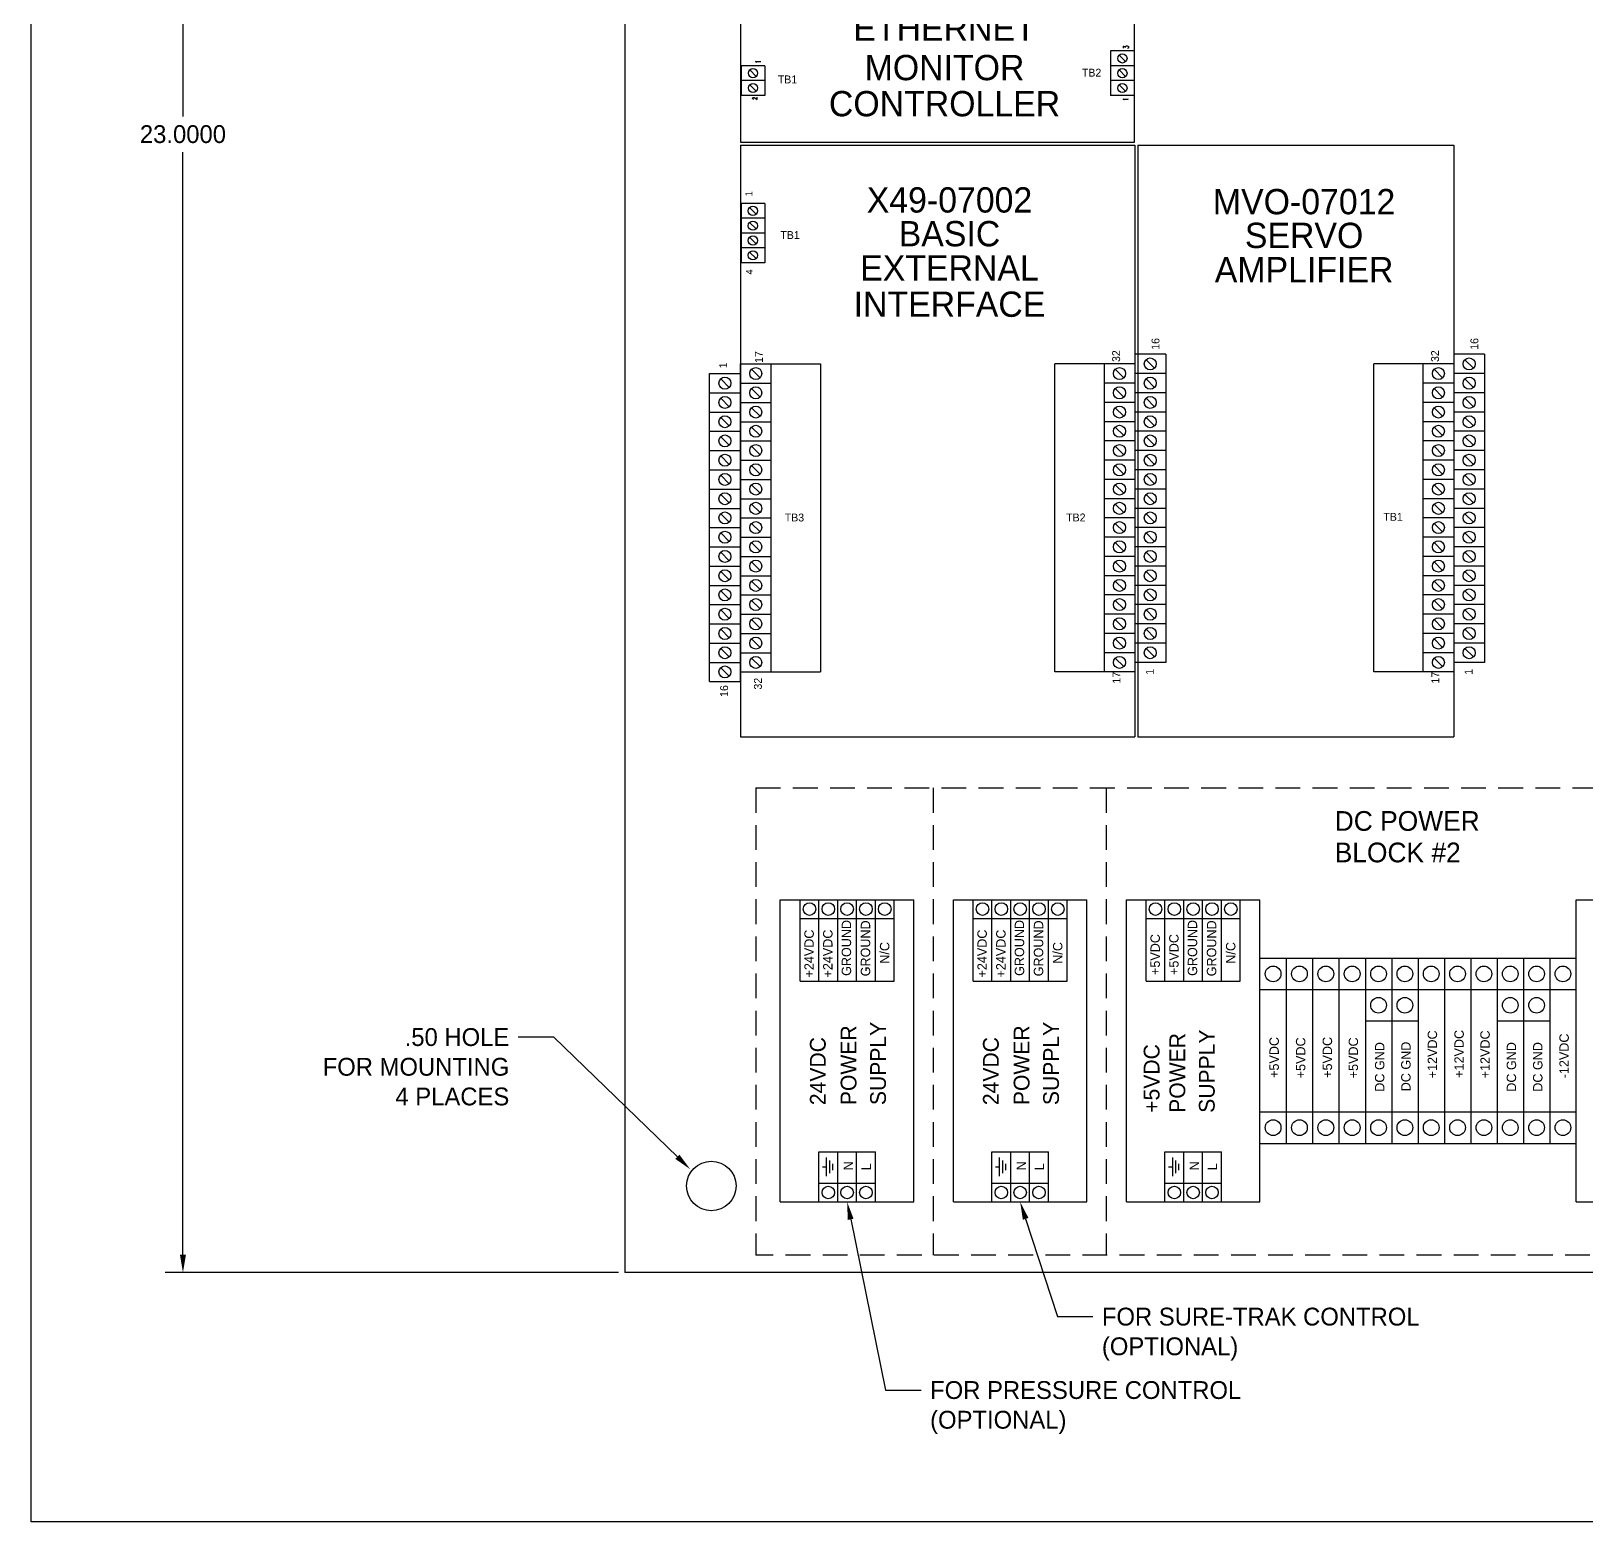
# Model space of a CAD drawing. Extents: x -360 to 331, y -172 to 150.
# Drawn here: x -100.37 to -84.66, y -170.8 to -155.74 of the extents above; entities that cross this region are included whole.
import ezdxf
from ezdxf import colors
from ezdxf.entities.mleader import LeaderData, LeaderLine
from ezdxf.enums import TextEntityAlignment as Align
from ezdxf.math import Vec2, Vec3

# ---------------------------------------------------------------- set-up
doc = ezdxf.new("R2010")
doc.units = 0
doc.header["$MEASUREMENT"] = 0
doc.linetypes.add('HIDDEN', pattern=[0.375, 0.25, -0.125])
doc.layers.get('0').update_dxf_attribs({"linetype": 'CONTINUOUS'})
doc.layers.get('DEFPOINTS').update_dxf_attribs({"linetype": 'CONTINUOUS'})
for name, color, linetype in [('1', 3, 'CONTINUOUS'), ('1-TOP', 6, 'CONTINUOUS'), ('2-BOTTOM', 7, 'CONTINUOUS'), ('3-SILK1', 9, 'CONTINUOUS'), ('TERMINALS', 3, 'CONTINUOUS'), ('TITLE', 2, 'CONTINUOUS')]:
    doc.layers.add(name, color=color, linetype=linetype)
doc.dimstyles.get("Standard").update_dxf_attribs({"dimtxt": 0.18, "dimasz": 0.18, "dimexe": 0.18, "dimexo": 0.0625, "dimgap": 0.09, "dimtad": 0, "dimtih": 1, "dimtoh": 1, "dimdec": 4, "dimzin": 0, "dimdsep": 46, "dimtxsty": 'Standard', "dimcen": 0.09, "dimadec": 0, "dimazin": 0, "dimtfac": 1, "dimtdec": 4, "dimtofl": 0, "dimtmove": 0, "dimatfit": 3, "dimfxl": 1, "dimtolj": 1, "dimtzin": 0, "dimarcsym": 0})

# ---------------------------------------------------------------- blocks, each defined once
blk = doc.blocks.new('*D99')
at = {"color": 0, "lineweight": -2, "transparency": 16777216}
for p, q in [((-94.433, -145.278), (-99.014, -145.278)), ((-98.834, -145.458), (-98.834, -156.598)), ((-98.834, -168.098), (-98.834, -156.958)), ((-94.433, -168.278), (-99.014, -168.278))]:
    blk.add_line(p, q, dxfattribs=at)
at = {"color": 0, "transparency": 16777216}
for points in [[(-98.864, -145.458), (-98.804, -145.458), (-98.834, -145.278)], [(-98.864, -168.098), (-98.804, -168.098), (-98.834, -168.278)]]:
    blk.add_solid(points, dxfattribs=at)
at = {"layer": 'DEFPOINTS', "color": 0, "transparency": 16777216}
for p in [(-94.371, -145.278), (-98.834, -168.278), (-94.371, -168.278)]:
    blk.add_point(p, dxfattribs=at)
at = {"color": 0, "transparency": 16777216, "insert": (-98.834, -156.778), "char_height": 0.18, "attachment_point": 5}
blk.add_mtext('\\A1;23.0000', dxfattribs=at)

msp = doc.modelspace()

# ---------------------------------------------------------------- linework, layer by layer
at = {"color": 7, "linetype": 'Continuous'}
for p, q in [((-94.37099, -145.27765), (-94.37099, -168.27765)), ((-87.68726, -165.10191), (-87.68726, -166.97222)), ((-87.42109, -165.10191), (-87.42109, -166.97222)), ((-87.15493, -165.10191), (-87.15493, -166.97222)), ((-86.88877, -165.10191), (-86.88877, -166.97222)), ((-86.6226, -165.10191), (-86.6226, -166.97222)), ((-86.6226, -165.10191), (-86.6226, -166.97222)), ((-86.35644, -165.10191), (-86.35644, -166.97222)), ((-86.09028, -165.10191), (-86.09028, -166.97222)), ((-85.82412, -165.10191), (-85.82412, -166.97222)), ((-85.55795, -165.10191), (-85.55795, -166.97222)), ((-85.29179, -165.10191), (-85.29179, -166.97222)), ((-85.29179, -165.10191), (-85.29179, -166.97222)), ((-85.02563, -165.10191), (-85.02563, -166.97222)), ((-87.95342, -166.65536), (-86.6226, -166.65536)), ((-86.6226, -166.65536), (-84.75946, -166.65536))]:
    msp.add_line(p, q, dxfattribs=at)
at = {"color": 7, "linetype": 'HIDDEN'}
for p, q in [((-93.04599, -163.38192), (-76.3708, -163.38192)), ((-93.04599, -163.38192), (-93.04599, -168.10291)), ((-91.25322, -163.38192), (-91.25322, -168.10291)), ((-89.50847, -163.38192), (-89.50847, -168.10291)), ((-76.3708, -168.10291), (-93.04599, -168.10291))]:
    msp.add_line(p, q, dxfattribs=at)
at = {"color": 7}
for p, q in [((-92.79895, -167.5634), (-92.79895, -164.51074)), ((-92.79895, -167.5634), (-92.79895, -164.51074)), ((-92.79895, -164.51074), (-91.44961, -164.51074)), ((-92.59957, -165.33457), (-92.59957, -164.51074)), ((-92.59957, -165.33457), (-92.59957, -164.51074)), ((-92.40946, -165.33457), (-92.40946, -164.51074)), ((-92.21934, -165.33457), (-92.21934, -164.51074)), ((-92.02922, -165.33457), (-92.02922, -164.51074)), ((-91.83911, -165.33457), (-91.83911, -164.51074)), ((-91.64899, -165.33457), (-91.64899, -164.51074)), ((-91.64899, -165.33457), (-91.64899, -164.51074)), ((-91.64899, -165.33457), (-91.64899, -164.51074)), ((-91.64899, -165.33457), (-91.64899, -164.51074)), ((-91.44961, -167.5634), (-91.44961, -164.51074)), ((-91.05086, -167.5634), (-91.05086, -164.51074)), ((-91.05086, -167.5634), (-91.05086, -164.51074)), ((-91.05086, -164.51074), (-89.70152, -164.51074)), ((-90.85148, -165.33457), (-90.85148, -164.51074)), ((-90.85148, -165.33457), (-90.85148, -164.51074)), ((-90.66136, -165.33457), (-90.66136, -164.51074)), ((-90.47124, -165.33457), (-90.47124, -164.51074)), ((-90.28113, -165.33457), (-90.28113, -164.51074)), ((-90.09101, -165.33457), (-90.09101, -164.51074)), ((-89.90089, -165.33457), (-89.90089, -164.51074)), ((-89.90089, -165.33457), (-89.90089, -164.51074)), ((-89.90089, -165.33457), (-89.90089, -164.51074)), ((-89.70152, -167.5634), (-89.70152, -164.51074)), ((-89.30276, -167.5634), (-89.30276, -164.51074)), ((-89.30276, -167.5634), (-89.30276, -164.51074)), ((-89.30276, -164.51074), (-87.95342, -164.51074)), ((-89.10338, -165.33457), (-89.10338, -164.51074)), ((-89.10338, -165.33457), (-89.10338, -164.51074)), ((-88.91326, -165.33457), (-88.91326, -164.51074)), ((-88.72315, -165.33457), (-88.72315, -164.51074)), ((-88.53303, -165.33457), (-88.53303, -164.51074)), ((-88.34291, -165.33457), (-88.34291, -164.51074)), ((-88.1528, -165.33457), (-88.1528, -164.51074)), ((-87.95342, -167.5634), (-87.95342, -164.51074)), ((-84.75946, -167.5634), (-84.75946, -164.51074)), ((-84.75946, -164.51074), (-83.41012, -164.51074)), ((-92.59957, -164.70085), (-91.64899, -164.70085)), ((-90.85148, -164.70085), (-89.90089, -164.70085)), ((-89.10338, -164.70085), (-88.1528, -164.70085)), ((-88.1528, -165.33457), (-88.1528, -165.10191)), ((-87.95342, -165.10191), (-86.6226, -165.10191)), ((-86.6226, -165.10191), (-84.75946, -165.10191)), ((-84.75946, -166.97222), (-84.75946, -165.10191)), ((-92.59957, -165.33457), (-91.64899, -165.33457)), ((-92.59957, -165.33457), (-91.64899, -165.33457)), ((-90.85148, -165.33457), (-89.90089, -165.33457)), ((-90.85148, -165.33457), (-89.90089, -165.33457)), ((-89.10338, -165.33457), (-88.1528, -165.33457)), ((-89.10338, -165.33457), (-88.1528, -165.33457)), ((-87.95342, -165.41877), (-86.6226, -165.41877)), ((-86.6226, -165.41877), (-84.75946, -165.41877)), ((-86.88877, -165.73564), (-86.6226, -165.73564)), ((-86.6226, -165.73564), (-86.35644, -165.73564)), ((-85.55795, -165.73564), (-85.02563, -165.73564)), ((-92.40946, -167.5634), (-92.40946, -167.05642)), ((-92.40946, -167.05642), (-91.83911, -167.05642)), ((-92.40946, -167.05642), (-91.83911, -167.05642)), ((-92.33135, -167.30539), (-92.33135, -167.11527)), ((-92.21934, -167.5634), (-92.21934, -167.05642)), ((-92.02922, -167.5634), (-92.02922, -167.05642)), ((-91.83911, -167.5634), (-91.83911, -167.05642)), ((-90.66136, -167.05642), (-90.09101, -167.05642)), ((-90.66136, -167.5634), (-90.66136, -167.05642)), ((-90.66136, -167.05642), (-90.09101, -167.05642)), ((-90.58326, -167.30539), (-90.58326, -167.11527)), ((-90.47124, -167.5634), (-90.47124, -167.05642)), ((-90.28113, -167.5634), (-90.28113, -167.05642)), ((-90.09101, -167.5634), (-90.09101, -167.05642)), ((-88.91326, -167.05642), (-88.34291, -167.05642)), ((-88.91326, -167.05642), (-88.34291, -167.05642)), ((-88.91326, -167.5634), (-88.91326, -167.05642)), ((-88.83516, -167.30539), (-88.83516, -167.11527)), ((-88.72315, -167.5634), (-88.72315, -167.05642)), ((-88.53303, -167.5634), (-88.53303, -167.05642)), ((-88.34291, -167.5634), (-88.34291, -167.05642)), ((-87.95342, -166.97222), (-86.6226, -166.97222)), ((-86.6226, -166.97222), (-84.75946, -166.97222)), ((-92.37405, -167.21033), (-92.33135, -167.21033)), ((-92.29967, -167.2737), (-92.29967, -167.14696)), ((-92.26798, -167.24201), (-92.26798, -167.17864)), ((-90.62596, -167.21033), (-90.58326, -167.21033)), ((-90.55157, -167.2737), (-90.55157, -167.14696)), ((-90.51989, -167.24201), (-90.51989, -167.17864)), ((-88.87786, -167.21033), (-88.83516, -167.21033)), ((-88.80348, -167.2737), (-88.80348, -167.14696)), ((-88.77179, -167.24201), (-88.77179, -167.17864)), ((-92.40946, -167.37328), (-91.83911, -167.37328)), ((-90.66136, -167.37328), (-90.09101, -167.37328)), ((-88.91326, -167.37328), (-88.34291, -167.37328)), ((-92.79895, -167.5634), (-91.44961, -167.5634)), ((-91.05086, -167.5634), (-89.70152, -167.5634)), ((-89.30276, -167.5634), (-87.95342, -167.5634)), ((-84.75946, -167.5634), (-83.41012, -167.5634)), ((-73.37099, -168.27765), (-94.37099, -168.27765))]:
    msp.add_line(p, q, dxfattribs=at)
at = {"color": 7, "const_width": 0.00398}
for points in [[(-89.33256, -155.88898, 1), (-89.33256, -155.88499, 1)], [(-89.33256, -155.88898, 1), (-89.33256, -155.88499, 1)], [(-89.33256, -155.90889, 1), (-89.33256, -155.90491, 1)], [(-89.31265, -155.8944, 1), (-89.31265, -155.89042, 1)], [(-89.31265, -155.89984, 1), (-89.31265, -155.89586, 1)], [(-89.31265, -155.89984, 1), (-89.31265, -155.89586, 1)], [(-89.31016, -155.89079, 1), (-89.31016, -155.88681, 1)], [(-89.31016, -155.89079, 1), (-89.31016, -155.88681, 1)], [(-89.30767, -155.88898, 1), (-89.30767, -155.88499, 1)], [(-89.30767, -155.88898, 1), (-89.30767, -155.88499, 1)], [(-89.3002, -155.88716, 1), (-89.3002, -155.88318, 1)], [(-89.29522, -155.88716, 1), (-89.29522, -155.88318, 1)], [(-89.29024, -155.91251, 1), (-89.29024, -155.90853, 1)], [(-89.28775, -155.88898, 1), (-89.28775, -155.88499, 1)], [(-89.28775, -155.88898, 1), (-89.28775, -155.88499, 1)], [(-89.28526, -155.91071, 1), (-89.28526, -155.90672, 1)], [(-89.28526, -155.91071, 1), (-89.28526, -155.90672, 1)], [(-89.28277, -155.89259, 1), (-89.28277, -155.88861, 1)], [(-89.28277, -155.90889, 1), (-89.28277, -155.90491, 1)], [(-89.28277, -155.90889, 1), (-89.28277, -155.90491, 1)], [(-89.28028, -155.89803, 1), (-89.28028, -155.89405, 1)], [(-89.28028, -155.89803, 1), (-89.28028, -155.89405, 1)], [(-89.28028, -155.90346, 1), (-89.28028, -155.89947, 1)], [(-93.04974, -156.04456, 1), (-93.04974, -156.04058, 1)], [(-93.04974, -156.04456, 1), (-93.04974, -156.04058, 1)], [(-93.04228, -156.05, 1), (-93.04228, -156.04601, 1)], [(-93.04228, -156.05, 1), (-93.04228, -156.04601, 1)], [(-93.03979, -156.05361, 1), (-93.03979, -156.04963, 1)], [(-92.99746, -156.04456, 1), (-92.99746, -156.04058, 1)], [(-93.07923, -156.4142, 1), (-93.07923, -156.41022, 1)], [(-93.07923, -156.4142, 1), (-93.07923, -156.41022, 1)], [(-93.07923, -156.42054, 1), (-93.07923, -156.41655, 1)], [(-93.07923, -156.42054, 1), (-93.07923, -156.41655, 1)], [(-93.07706, -156.41103, 1), (-93.07706, -156.40704, 1)], [(-93.07706, -156.4237, 1), (-93.07706, -156.41972, 1)], [(-93.07488, -156.40944, 1), (-93.07488, -156.40546, 1)], [(-93.07488, -156.42529, 1), (-93.07488, -156.4213, 1)], [(-93.07052, -156.40786, 1), (-93.07052, -156.40388, 1)], [(-93.07052, -156.40786, 1), (-93.07052, -156.40388, 1)], [(-93.07052, -156.42687, 1), (-93.07052, -156.42289, 1)], [(-93.07052, -156.42687, 1), (-93.07052, -156.42289, 1)], [(-93.06835, -156.42687, 1), (-93.06835, -156.42289, 1)], [(-93.06617, -156.40786, 1), (-93.06617, -156.40388, 1)], [(-93.0618, -156.40944, 1), (-93.0618, -156.40546, 1)], [(-93.0618, -156.40944, 1), (-93.0618, -156.40546, 1)], [(-93.05527, -156.41262, 1), (-93.05527, -156.40864, 1)], [(-93.05527, -156.41262, 1), (-93.05527, -156.40864, 1)], [(-93.03349, -156.40628, 1), (-93.03349, -156.40229, 1)], [(-93.03349, -156.42845, 1), (-93.03349, -156.42447, 1)], [(-89.33628, -156.42396, 1), (-89.33628, -156.41997, 1)], [(-89.32882, -156.42939, 1), (-89.32882, -156.42541, 1)], [(-89.32882, -156.42939, 1), (-89.32882, -156.42541, 1)], [(-89.32633, -156.43301, 1), (-89.32633, -156.42903, 1)], [(-89.284, -156.42396, 1), (-89.284, -156.41997, 1)]]:
    msp.add_lwpolyline(points, format="xyb", close=True, dxfattribs=at)
at = {"color": 7}
for centre, radius in [((-92.50451, -164.60579), 0.06337), ((-92.3144, -164.60579), 0.06337), ((-92.12428, -164.60579), 0.06337), ((-91.93417, -164.60579), 0.06337), ((-91.74405, -164.60579), 0.06337), ((-90.75642, -164.60579), 0.06337), ((-90.5663, -164.60579), 0.06337), ((-90.37619, -164.60579), 0.06337), ((-90.18607, -164.60579), 0.06337), ((-89.99595, -164.60579), 0.06337), ((-89.00832, -164.60579), 0.06337), ((-88.81821, -164.60579), 0.06337), ((-88.62809, -164.60579), 0.06337), ((-88.43797, -164.60579), 0.06337), ((-88.24786, -164.60579), 0.06337), ((-87.82034, -165.26034), 0.07922), ((-87.55418, -165.26034), 0.07922), ((-87.28801, -165.26034), 0.07922), ((-87.02185, -165.26034), 0.07922), ((-86.75569, -165.26034), 0.07922), ((-86.48952, -165.26034), 0.07922), ((-86.22336, -165.26034), 0.07922), ((-85.9572, -165.26034), 0.07922), ((-85.69103, -165.26034), 0.07922), ((-85.42487, -165.26034), 0.07922), ((-85.15871, -165.26034), 0.07922), ((-84.89254, -165.26034), 0.07922), ((-86.75569, -165.57721), 0.07922), ((-86.48952, -165.57721), 0.07922), ((-85.42487, -165.57721), 0.07922), ((-85.15871, -165.57721), 0.07922), ((-87.82034, -166.81379), 0.07922), ((-87.55418, -166.81379), 0.07922), ((-87.28801, -166.81379), 0.07922), ((-87.02185, -166.81379), 0.07922), ((-86.75569, -166.81379), 0.07922), ((-86.48952, -166.81379), 0.07922), ((-86.22336, -166.81379), 0.07922), ((-85.9572, -166.81379), 0.07922), ((-85.69103, -166.81379), 0.07922), ((-85.42487, -166.81379), 0.07922), ((-85.15871, -166.81379), 0.07922), ((-84.89254, -166.81379), 0.07922), ((-93.49599, -167.40265), 0.25), ((-92.3144, -167.46834), 0.06337), ((-92.12428, -167.46834), 0.06337), ((-91.93417, -167.46834), 0.06337), ((-90.5663, -167.46834), 0.06337), ((-90.37619, -167.46834), 0.06337), ((-90.18607, -167.46834), 0.06337), ((-88.81821, -167.46834), 0.06337), ((-88.62809, -167.46834), 0.06337), ((-88.43797, -167.46834), 0.06337)]:
    msp.add_circle(centre, radius, dxfattribs=at)
at = {"layer": '1-TOP', "color": 7}
for p, q in [((-93.20259, -151.87908), (-93.20259, -156.85814)), ((-89.21935, -156.85814), (-89.21935, -155.65319)), ((-93.20259, -156.85814), (-89.21935, -156.85814))]:
    msp.add_line(p, q, dxfattribs=at)
at = {"layer": '1-TOP', "color": 7, "linetype": 'Continuous'}
for p, q in [((-93.20259, -156.88901), (-93.20259, -162.86388)), ((-89.21686, -156.88901), (-89.21686, -162.86388)), ((-89.18601, -156.88901), (-89.18601, -162.86388)), ((-85.99542, -156.88901), (-85.99542, -162.86388)), ((-89.18601, -162.11313), (-89.18601, -162.86388)), ((-93.20259, -162.86388), (-89.21686, -162.86388)), ((-89.18601, -162.86388), (-85.99542, -162.86388))]:
    msp.add_line(p, q, dxfattribs=at)
at = {"layer": '2-BOTTOM', "color": 7}
for p, q in [((-93.20259, -156.88901), (-89.21686, -156.88901)), ((-89.18601, -156.88901), (-85.99542, -156.88901))]:
    msp.add_line(p, q, dxfattribs=at)
at = {"layer": '3-SILK1', "color": 7}
for p, q in [((-89.33256, -155.88699), (-89.31265, -155.89785)), ((-89.33256, -155.9069), (-89.33256, -155.88699)), ((-89.31265, -155.89241), (-89.31016, -155.8888)), ((-89.31265, -155.89785), (-89.31265, -155.89241)), ((-89.31016, -155.8888), (-89.30767, -155.88699)), ((-89.30767, -155.88699), (-89.3002, -155.88517)), ((-89.3002, -155.88517), (-89.29522, -155.88517)), ((-89.29522, -155.88517), (-89.28775, -155.88699)), ((-89.28526, -155.90871), (-89.29024, -155.91052)), ((-89.28775, -155.88699), (-89.28277, -155.8906)), ((-89.28277, -155.9069), (-89.28526, -155.90871)), ((-89.28277, -155.8906), (-89.28028, -155.89604)), ((-89.28028, -155.90146), (-89.28277, -155.9069)), ((-89.28028, -155.89604), (-89.28028, -155.90146)), ((-93.04974, -156.04257), (-92.99746, -156.04257)), ((-93.04228, -156.04801), (-93.04974, -156.04257)), ((-93.03979, -156.05162), (-93.04228, -156.04801)), ((-93.07923, -156.41221), (-93.07706, -156.40903)), ((-93.07923, -156.41854), (-93.07923, -156.41221)), ((-93.07706, -156.42171), (-93.07923, -156.41854)), ((-93.07706, -156.40903), (-93.07488, -156.40745)), ((-93.07488, -156.42329), (-93.07706, -156.42171)), ((-93.07488, -156.40745), (-93.07052, -156.40587)), ((-93.07052, -156.42488), (-93.07488, -156.42329)), ((-93.07052, -156.40587), (-93.06617, -156.40587)), ((-93.06835, -156.42488), (-93.07052, -156.42488)), ((-93.06617, -156.40587), (-93.0618, -156.40745)), ((-93.0618, -156.40745), (-93.05527, -156.41063)), ((-93.05527, -156.41063), (-93.03349, -156.42646)), ((-93.03349, -156.42646), (-93.03349, -156.40428)), ((-89.33628, -156.42197), (-89.284, -156.42197)), ((-89.32882, -156.4274), (-89.33628, -156.42197)), ((-89.32633, -156.43102), (-89.32882, -156.4274))]:
    msp.add_line(p, q, dxfattribs=at)
at = {"layer": 'TERMINALS', "color": 7}
for p, q in [((-89.46334, -155.93682), (-89.46334, -156.16146)), ((-89.22334, -155.93682), (-89.46334, -155.93682)), ((-89.22334, -155.93682), (-89.22334, -156.08658)), ((-92.95509, -156.0858), (-93.19509, -156.0858)), ((-93.19509, -156.0858), (-93.19509, -156.16068)), ((-93.04206, -156.19371), (-93.10812, -156.12765)), ((-92.95509, -156.0858), (-92.95509, -156.23556)), ((-89.22334, -156.08658), (-89.46334, -156.08658)), ((-89.37637, -155.97867), (-89.31032, -156.04473)), ((-89.31032, -156.19449), (-89.37637, -156.12843)), ((-89.22334, -156.08658), (-89.22334, -156.23634)), ((-93.19509, -156.16068), (-93.19509, -156.31044)), ((-92.95509, -156.23556), (-93.19509, -156.23556)), ((-93.10812, -156.27742), (-93.04206, -156.34347)), ((-92.95509, -156.23556), (-92.95509, -156.38532)), ((-89.46334, -156.16146), (-89.46334, -156.31122)), ((-89.22334, -156.23634), (-89.46334, -156.23634)), ((-89.37637, -156.27819), (-89.31032, -156.34425)), ((-89.22334, -156.23634), (-89.22334, -156.3861)), ((-93.19509, -156.31044), (-93.19509, -156.38532)), ((-92.95509, -156.38532), (-93.19509, -156.38532)), ((-89.46334, -156.31122), (-89.46334, -156.3861)), ((-89.22334, -156.3861), (-89.46334, -156.3861)), ((-92.95609, -157.47702), (-93.19609, -157.47702)), ((-92.95609, -157.47702), (-93.19609, -157.47702)), ((-93.19609, -157.47702), (-93.19609, -157.5519)), ((-93.04307, -157.58493), (-93.10912, -157.51887)), ((-92.95609, -157.47702), (-92.95609, -157.62678)), ((-93.19609, -157.5519), (-93.19609, -157.70166)), ((-92.95609, -157.62678), (-93.19609, -157.62678)), ((-93.19609, -157.70166), (-93.19609, -157.85142)), ((-93.10912, -157.66864), (-93.04307, -157.73469)), ((-92.95609, -157.62678), (-92.95609, -157.77654)), ((-92.95609, -157.77654), (-93.19609, -157.77654)), ((-93.19609, -157.85142), (-93.19609, -158.00118)), ((-93.04307, -157.88445), (-93.10912, -157.8184)), ((-92.95609, -157.77654), (-92.95609, -157.9263)), ((-92.95609, -157.9263), (-93.19609, -157.9263)), ((-93.19609, -158.00118), (-93.19609, -158.07606)), ((-93.10912, -157.96816), (-93.04307, -158.03421)), ((-92.95609, -157.9263), (-92.95609, -158.07606)), ((-92.95609, -158.07606), (-93.19609, -158.07606)), ((-93.20259, -159.09846), (-92.8909, -159.09846)), ((-93.20259, -159.29296), (-93.20259, -159.09846)), ((-92.8909, -159.09846), (-92.39349, -159.09846)), ((-92.8909, -161.4324), (-92.8909, -159.09846)), ((-92.39349, -159.09846), (-92.39349, -162.21037)), ((-90.02595, -162.21037), (-90.02595, -159.09846)), ((-89.21686, -159.09846), (-89.52855, -159.09846)), ((-89.52855, -159.09846), (-89.52855, -159.87644)), ((-88.90517, -159.00122), (-89.21686, -159.00122)), ((-89.21686, -159.00122), (-89.21686, -159.87644)), ((-89.21686, -159.09846), (-89.21686, -159.29296)), ((-89.01812, -159.14136), (-89.10391, -159.05557)), ((-88.90517, -159.00122), (-88.90517, -159.19571)), ((-86.80452, -162.21037), (-86.80452, -159.09846)), ((-85.99542, -159.09846), (-86.30711, -159.09846)), ((-86.30711, -159.09846), (-86.30711, -159.87644)), ((-85.68373, -159.00122), (-85.99542, -159.00122)), ((-85.99542, -159.00122), (-85.99542, -159.87644)), ((-85.99542, -159.09846), (-85.99542, -159.29296)), ((-85.79669, -159.14136), (-85.88247, -159.05557)), ((-85.68373, -159.00122), (-85.68373, -159.19571)), ((-93.51428, -159.19571), (-93.20259, -159.19571)), ((-93.51428, -159.39021), (-93.51428, -159.19571)), ((-93.31554, -159.33585), (-93.40133, -159.25007)), ((-93.00385, -159.2386), (-93.08964, -159.15282)), ((-89.32981, -159.2386), (-89.41559, -159.15282)), ((-88.90517, -159.19571), (-89.21686, -159.19571)), ((-89.01812, -159.33585), (-89.10391, -159.25007)), ((-88.90517, -159.19571), (-88.90517, -159.39021)), ((-86.10837, -159.2386), (-86.19416, -159.15282)), ((-85.68373, -159.19571), (-85.99542, -159.19571)), ((-85.79669, -159.33585), (-85.88247, -159.25007)), ((-85.68373, -159.19571), (-85.68373, -159.39021)), ((-93.51428, -159.39021), (-93.20259, -159.39021)), ((-93.51428, -159.5847), (-93.51428, -159.39021)), ((-93.20259, -159.29296), (-92.8909, -159.29296)), ((-93.20259, -159.48745), (-93.20259, -159.29296)), ((-93.08964, -159.34731), (-93.00385, -159.4331)), ((-89.21686, -159.29296), (-89.52855, -159.29296)), ((-89.32981, -159.4331), (-89.41559, -159.34731)), ((-89.21686, -159.29296), (-89.21686, -159.48745)), ((-88.90517, -159.39021), (-89.21686, -159.39021)), ((-88.90517, -159.39021), (-88.90517, -159.5847)), ((-85.99542, -159.29296), (-86.30711, -159.29296)), ((-86.10837, -159.4331), (-86.19416, -159.34731)), ((-85.99542, -159.29296), (-85.99542, -159.48745)), ((-85.68373, -159.39021), (-85.99542, -159.39021)), ((-85.68373, -159.39021), (-85.68373, -159.5847)), ((-93.51428, -159.77919), (-93.51428, -159.5847)), ((-93.51428, -159.5847), (-93.20259, -159.5847)), ((-93.40133, -159.44456), (-93.31554, -159.53035)), ((-93.20259, -159.48745), (-92.8909, -159.48745)), ((-93.20259, -159.68195), (-93.20259, -159.48745)), ((-93.00385, -159.62759), (-93.08964, -159.54181)), ((-89.21686, -159.48745), (-89.52855, -159.48745)), ((-89.32981, -159.62759), (-89.41559, -159.54181)), ((-89.21686, -159.48745), (-89.21686, -159.68195)), ((-88.90517, -159.5847), (-89.21686, -159.5847)), ((-89.01812, -159.53035), (-89.10391, -159.44456)), ((-88.90517, -159.5847), (-88.90517, -159.77919)), ((-85.99542, -159.48745), (-86.30711, -159.48745)), ((-86.10837, -159.62759), (-86.19416, -159.54181)), ((-85.99542, -159.48745), (-85.99542, -159.68195)), ((-85.68373, -159.5847), (-85.99542, -159.5847)), ((-85.79669, -159.53035), (-85.88247, -159.44456)), ((-85.68373, -159.5847), (-85.68373, -159.77919)), ((-93.31554, -159.72484), (-93.40133, -159.63906)), ((-93.20259, -159.68195), (-92.8909, -159.68195)), ((-93.20259, -159.87644), (-93.20259, -159.68195)), ((-93.08964, -159.7363), (-93.00385, -159.82209)), ((-89.21686, -159.68195), (-89.52855, -159.68195)), ((-89.32981, -159.82209), (-89.41559, -159.7363)), ((-89.21686, -159.68195), (-89.21686, -159.87644)), ((-89.01812, -159.72484), (-89.10391, -159.63906)), ((-85.99542, -159.68195), (-86.30711, -159.68195)), ((-86.10837, -159.82209), (-86.19416, -159.7363)), ((-85.99542, -159.68195), (-85.99542, -159.87644)), ((-85.79669, -159.72484), (-85.88247, -159.63906)), ((-93.51428, -159.77919), (-93.20259, -159.77919)), ((-93.51428, -159.97369), (-93.51428, -159.77919)), ((-93.40133, -159.83355), (-93.31554, -159.91933)), ((-93.20259, -160.07094), (-93.20259, -159.87644)), ((-93.20259, -159.87644), (-92.8909, -159.87644)), ((-89.21686, -159.87644), (-89.52855, -159.87644)), ((-89.21686, -159.87644), (-89.52855, -159.87644)), ((-89.52855, -159.87644), (-89.52855, -162.21037)), ((-89.21686, -159.77919), (-89.21686, -161.33515)), ((-88.90517, -159.77919), (-89.21686, -159.77919)), ((-88.90517, -159.77919), (-89.21686, -159.77919)), ((-89.21686, -159.87644), (-89.21686, -160.07094)), ((-89.01812, -159.91933), (-89.10391, -159.83355)), ((-88.90517, -159.77919), (-88.90517, -159.97369)), ((-86.30711, -159.87644), (-86.30711, -162.21037)), ((-85.99542, -159.87644), (-86.30711, -159.87644)), ((-85.99542, -159.87644), (-86.30711, -159.87644)), ((-85.99542, -159.77919), (-85.99542, -161.33515)), ((-85.68373, -159.77919), (-85.99542, -159.77919)), ((-85.68373, -159.77919), (-85.99542, -159.77919)), ((-85.99542, -159.87644), (-85.99542, -160.07094)), ((-85.79669, -159.91933), (-85.88247, -159.83355)), ((-85.68373, -159.77919), (-85.68373, -159.97369)), ((-93.51428, -160.16818), (-93.51428, -159.97369)), ((-93.51428, -159.97369), (-93.20259, -159.97369)), ((-93.51428, -159.97369), (-93.20259, -159.97369)), ((-93.31554, -160.11383), (-93.40133, -160.02804)), ((-93.20259, -161.52964), (-93.20259, -159.97369)), ((-93.00385, -160.01658), (-93.08964, -159.9308)), ((-89.32981, -160.01658), (-89.41559, -159.9308)), ((-88.90517, -159.97369), (-89.21686, -159.97369)), ((-89.01812, -160.11383), (-89.10391, -160.02804)), ((-88.90517, -159.97369), (-88.90517, -160.16818)), ((-86.10837, -160.01658), (-86.19416, -159.9308)), ((-85.68373, -159.97369), (-85.99542, -159.97369)), ((-85.79669, -160.11383), (-85.88247, -160.02804)), ((-85.68373, -159.97369), (-85.68373, -160.16818)), ((-93.51428, -160.36268), (-93.51428, -160.16818)), ((-93.51428, -160.16818), (-93.20259, -160.16818)), ((-93.20259, -160.07094), (-92.8909, -160.07094)), ((-93.20259, -160.26543), (-93.20259, -160.07094)), ((-93.08964, -160.12529), (-93.00385, -160.21108)), ((-89.21686, -160.07094), (-89.52855, -160.07094)), ((-89.32981, -160.21108), (-89.41559, -160.12529)), ((-89.21686, -160.07094), (-89.21686, -160.26543)), ((-88.90517, -160.16818), (-89.21686, -160.16818)), ((-88.90517, -160.16818), (-88.90517, -160.36268)), ((-85.99542, -160.07094), (-86.30711, -160.07094)), ((-86.10837, -160.21108), (-86.19416, -160.12529)), ((-85.99542, -160.07094), (-85.99542, -160.26543)), ((-85.68373, -160.16818), (-85.99542, -160.16818)), ((-85.68373, -160.16818), (-85.68373, -160.36268)), ((-93.51428, -160.36268), (-93.20259, -160.36268)), ((-93.51428, -160.55717), (-93.51428, -160.36268)), ((-93.40133, -160.22254), (-93.31554, -160.30832)), ((-93.20259, -160.26543), (-92.8909, -160.26543)), ((-93.20259, -160.45993), (-93.20259, -160.26543)), ((-93.00385, -160.40557), (-93.08964, -160.31979)), ((-89.21686, -160.26543), (-89.52855, -160.26543)), ((-89.32981, -160.40557), (-89.41559, -160.31979)), ((-89.21686, -160.26543), (-89.21686, -160.45993)), ((-88.90517, -160.36268), (-89.21686, -160.36268)), ((-89.01812, -160.30832), (-89.10391, -160.22254)), ((-88.90517, -160.36268), (-88.90517, -160.55717)), ((-85.99542, -160.26543), (-86.30711, -160.26543)), ((-86.10837, -160.40557), (-86.19416, -160.31979)), ((-85.99542, -160.26543), (-85.99542, -160.45993)), ((-85.68373, -160.36268), (-85.99542, -160.36268)), ((-85.79669, -160.30832), (-85.88247, -160.22254)), ((-85.68373, -160.36268), (-85.68373, -160.55717)), ((-93.31554, -160.50282), (-93.40133, -160.41703)), ((-93.20259, -160.45993), (-92.8909, -160.45993)), ((-93.20259, -160.65442), (-93.20259, -160.45993)), ((-93.08964, -160.51428), (-93.00385, -160.60006)), ((-89.21686, -160.45993), (-89.52855, -160.45993)), ((-89.32981, -160.60006), (-89.41559, -160.51428)), ((-89.21686, -160.45993), (-89.21686, -160.65442)), ((-89.01812, -160.50282), (-89.10391, -160.41703)), ((-85.99542, -160.45993), (-86.30711, -160.45993)), ((-86.10837, -160.60006), (-86.19416, -160.51428)), ((-85.99542, -160.45993), (-85.99542, -160.65442)), ((-85.79669, -160.50282), (-85.88247, -160.41703)), ((-93.51428, -160.75167), (-93.51428, -160.55717)), ((-93.51428, -160.55717), (-93.20259, -160.55717)), ((-93.40133, -160.61153), (-93.31554, -160.69731)), ((-93.20259, -160.65442), (-92.8909, -160.65442)), ((-93.20259, -160.84891), (-93.20259, -160.65442)), ((-89.21686, -160.65442), (-89.52855, -160.65442)), ((-88.90517, -160.55717), (-89.21686, -160.55717)), ((-89.21686, -160.65442), (-89.21686, -160.84891)), ((-89.01812, -160.69731), (-89.10391, -160.61153)), ((-88.90517, -160.55717), (-88.90517, -160.75167)), ((-85.99542, -160.65442), (-86.30711, -160.65442)), ((-85.68373, -160.55717), (-85.99542, -160.55717)), ((-85.99542, -160.65442), (-85.99542, -160.84891)), ((-85.79669, -160.69731), (-85.88247, -160.61153)), ((-85.68373, -160.55717), (-85.68373, -160.75167)), ((-93.51428, -160.75167), (-93.20259, -160.75167)), ((-93.51428, -160.94616), (-93.51428, -160.75167)), ((-93.40133, -160.80602), (-93.31554, -160.89181)), ((-93.08964, -160.70877), (-93.00385, -160.79456)), ((-89.32981, -160.79456), (-89.41559, -160.70877)), ((-88.90517, -160.75167), (-89.21686, -160.75167)), ((-89.10391, -160.80602), (-89.01812, -160.89181)), ((-88.90517, -160.75167), (-88.90517, -160.94616)), ((-86.10837, -160.79456), (-86.19416, -160.70877)), ((-85.68373, -160.75167), (-85.99542, -160.75167)), ((-85.88247, -160.80602), (-85.79669, -160.89181)), ((-85.68373, -160.75167), (-85.68373, -160.94616)), ((-93.51428, -160.94616), (-93.20259, -160.94616)), ((-93.51428, -161.14066), (-93.51428, -160.94616)), ((-93.40133, -161.00052), (-93.31554, -161.0863)), ((-93.20259, -160.84891), (-92.8909, -160.84891)), ((-93.20259, -161.04341), (-93.20259, -160.84891)), ((-93.08964, -160.90327), (-93.00385, -160.98905)), ((-89.21686, -160.84891), (-89.52855, -160.84891)), ((-89.41559, -160.90327), (-89.32981, -160.98905)), ((-89.21686, -160.84891), (-89.21686, -161.04341)), ((-88.90517, -160.94616), (-89.21686, -160.94616)), ((-89.01812, -161.0863), (-89.10391, -161.00052)), ((-88.90517, -160.94616), (-88.90517, -161.14066)), ((-85.99542, -160.84891), (-86.30711, -160.84891)), ((-86.19416, -160.90327), (-86.10837, -160.98905)), ((-85.99542, -160.84891), (-85.99542, -161.04341)), ((-85.68373, -160.94616), (-85.99542, -160.94616)), ((-85.79669, -161.0863), (-85.88247, -161.00052)), ((-85.68373, -160.94616), (-85.68373, -161.14066)), ((-93.51428, -161.33515), (-93.51428, -161.14066)), ((-93.51428, -161.14066), (-93.20259, -161.14066)), ((-93.20259, -161.04341), (-92.8909, -161.04341)), ((-93.20259, -161.2379), (-93.20259, -161.04341)), ((-93.08964, -161.09776), (-93.00385, -161.18355)), ((-89.21686, -161.04341), (-89.52855, -161.04341)), ((-89.32981, -161.18355), (-89.41559, -161.09776)), ((-89.21686, -161.04341), (-89.21686, -161.2379)), ((-88.90517, -161.14066), (-89.21686, -161.14066)), ((-88.90517, -161.14066), (-88.90517, -161.33515)), ((-85.99542, -161.04341), (-86.30711, -161.04341)), ((-86.10837, -161.18355), (-86.19416, -161.09776)), ((-85.99542, -161.04341), (-85.99542, -161.2379)), ((-85.68373, -161.14066), (-85.99542, -161.14066)), ((-85.68373, -161.14066), (-85.68373, -161.33515)), ((-93.40133, -161.19501), (-93.31554, -161.28079)), ((-93.20259, -161.2379), (-92.8909, -161.2379)), ((-93.20259, -161.4324), (-93.20259, -161.2379)), ((-93.08964, -161.29226), (-93.00385, -161.37804)), ((-89.21686, -161.2379), (-89.52855, -161.2379)), ((-89.41559, -161.29226), (-89.32981, -161.37804)), ((-89.21686, -161.2379), (-89.21686, -161.4324)), ((-89.10391, -161.19501), (-89.01812, -161.28079)), ((-85.99542, -161.2379), (-86.30711, -161.2379)), ((-86.19416, -161.29226), (-86.10837, -161.37804)), ((-85.99542, -161.2379), (-85.99542, -161.4324)), ((-85.88247, -161.19501), (-85.79669, -161.28079)), ((-93.51428, -161.52964), (-93.51428, -161.33515)), ((-93.51428, -161.33515), (-93.20259, -161.33515)), ((-93.40133, -161.3895), (-93.31554, -161.47529)), ((-93.20259, -161.4324), (-92.8909, -161.4324)), ((-93.20259, -161.4324), (-92.8909, -161.4324)), ((-93.20259, -161.62689), (-93.20259, -161.4324)), ((-93.20259, -162.30762), (-93.20259, -161.4324)), ((-92.8909, -162.21037), (-92.8909, -161.4324)), ((-89.21686, -161.4324), (-89.52855, -161.4324)), ((-88.90517, -161.33515), (-89.21686, -161.33515)), ((-88.90517, -161.33515), (-89.21686, -161.33515)), ((-89.21686, -161.4324), (-89.21686, -161.62689)), ((-89.01812, -161.47529), (-89.10391, -161.3895)), ((-88.90517, -161.33515), (-88.90517, -161.52964)), ((-85.99542, -161.4324), (-86.30711, -161.4324)), ((-85.68373, -161.33515), (-85.99542, -161.33515)), ((-85.68373, -161.33515), (-85.99542, -161.33515)), ((-85.99542, -161.4324), (-85.99542, -161.62689)), ((-85.79669, -161.47529), (-85.88247, -161.3895)), ((-85.68373, -161.33515), (-85.68373, -161.52964)), ((-93.51428, -161.52964), (-93.20259, -161.52964)), ((-93.51428, -161.52964), (-93.20259, -161.52964)), ((-93.51428, -161.72414), (-93.51428, -161.52964)), ((-93.40133, -161.584), (-93.31554, -161.66978)), ((-93.20259, -161.62689), (-92.8909, -161.62689)), ((-93.20259, -161.82139), (-93.20259, -161.62689)), ((-93.08964, -161.48675), (-93.00385, -161.57254)), ((-89.21686, -161.62689), (-89.52855, -161.62689)), ((-89.32981, -161.57254), (-89.41559, -161.48675)), ((-88.90517, -161.52964), (-89.21686, -161.52964)), ((-89.21686, -161.62689), (-89.21686, -161.82139)), ((-89.10391, -161.584), (-89.01812, -161.66978)), ((-88.90517, -161.52964), (-88.90517, -161.72414)), ((-85.99542, -161.62689), (-86.30711, -161.62689)), ((-86.10837, -161.57254), (-86.19416, -161.48675)), ((-85.68373, -161.52964), (-85.99542, -161.52964)), ((-85.99542, -161.62689), (-85.99542, -161.82139)), ((-85.88247, -161.584), (-85.79669, -161.66978)), ((-85.68373, -161.52964), (-85.68373, -161.72414)), ((-93.51428, -161.72414), (-93.20259, -161.72414)), ((-93.51428, -161.91863), (-93.51428, -161.72414)), ((-93.40133, -161.77849), (-93.31554, -161.86428)), ((-93.08964, -161.68125), (-93.00385, -161.76703)), ((-89.41559, -161.68125), (-89.32981, -161.76703)), ((-88.90517, -161.72414), (-89.21686, -161.72414)), ((-89.01812, -161.86428), (-89.10391, -161.77849)), ((-88.90517, -161.72414), (-88.90517, -161.91863)), ((-86.19416, -161.68125), (-86.10837, -161.76703)), ((-85.68373, -161.72414), (-85.99542, -161.72414)), ((-85.79669, -161.86428), (-85.88247, -161.77849)), ((-85.68373, -161.72414), (-85.68373, -161.91863)), ((-93.51428, -162.11313), (-93.51428, -161.91863)), ((-93.51428, -161.91863), (-93.20259, -161.91863)), ((-93.20259, -161.82139), (-92.8909, -161.82139)), ((-93.20259, -162.01588), (-93.20259, -161.82139)), ((-93.08964, -161.87574), (-93.00385, -161.96153)), ((-89.21686, -161.82139), (-89.52855, -161.82139)), ((-89.32981, -161.96153), (-89.41559, -161.87574)), ((-89.21686, -161.82139), (-89.21686, -162.01588)), ((-88.90517, -161.91863), (-89.21686, -161.91863)), ((-88.90517, -161.91863), (-88.90517, -162.11313)), ((-85.99542, -161.82139), (-86.30711, -161.82139)), ((-86.10837, -161.96153), (-86.19416, -161.87574)), ((-85.99542, -161.82139), (-85.99542, -162.01588)), ((-85.68373, -161.91863), (-85.99542, -161.91863)), ((-85.68373, -161.91863), (-85.68373, -162.11313)), ((-93.40133, -161.97299), (-93.31554, -162.05877)), ((-93.20259, -162.01588), (-92.8909, -162.01588)), ((-93.20259, -162.21037), (-93.20259, -162.01588)), ((-93.08964, -162.07024), (-93.00385, -162.15602)), ((-89.21686, -162.01588), (-89.52855, -162.01588)), ((-89.41559, -162.07024), (-89.32981, -162.15602)), ((-89.21686, -162.01588), (-89.21686, -162.21037)), ((-89.10391, -161.97299), (-89.01812, -162.05877)), ((-85.99542, -162.01588), (-86.30711, -162.01588)), ((-86.19416, -162.07024), (-86.10837, -162.15602)), ((-85.99542, -162.01588), (-85.99542, -162.21037)), ((-85.88247, -161.97299), (-85.79669, -162.05877)), ((-93.51428, -162.11313), (-93.20259, -162.11313)), ((-93.51428, -162.30762), (-93.51428, -162.11313)), ((-93.40133, -162.16748), (-93.31554, -162.25327)), ((-93.20259, -162.21037), (-92.8909, -162.21037)), ((-89.52855, -162.21037), (-90.02595, -162.21037)), ((-89.21686, -162.21037), (-89.52855, -162.21037)), ((-88.90517, -162.11313), (-89.21686, -162.11313)), ((-86.30711, -162.21037), (-86.80452, -162.21037)), ((-85.99542, -162.21037), (-86.30711, -162.21037)), ((-85.68373, -162.11313), (-85.99542, -162.11313)), ((-93.51428, -162.30762), (-93.20259, -162.30762))]:
    msp.add_line(p, q, dxfattribs=at)
at = {"layer": 'TERMINALS', "color": 7, "linetype": 'Continuous'}
for p, q in [((-89.52855, -159.09846), (-90.02595, -159.09846)), ((-86.30711, -159.09846), (-86.80452, -159.09846)), ((-92.8909, -162.21037), (-92.39349, -162.21037))]:
    msp.add_line(p, q, dxfattribs=at)
at = {"layer": 'TERMINALS', "color": 7}
for centre, radius in [((-89.34334, -156.0117), 0.04671), ((-93.07509, -156.16068), 0.04671), ((-89.34334, -156.16146), 0.04671), ((-93.07509, -156.31044), 0.04671), ((-89.34334, -156.31122), 0.04671), ((-93.07609, -157.5519), 0.04671), ((-93.07609, -157.70166), 0.04671), ((-93.07609, -157.85142), 0.04671), ((-93.07609, -158.00118), 0.04671), ((-89.06101, -159.09846), 0.06066), ((-85.83958, -159.09846), 0.06066), ((-93.35844, -159.29296), 0.06066), ((-93.04675, -159.19571), 0.06066), ((-89.3727, -159.19571), 0.06066), ((-89.06101, -159.29296), 0.06066), ((-86.15127, -159.19571), 0.06066), ((-85.83958, -159.29296), 0.06066), ((-93.35844, -159.48745), 0.06066), ((-93.04675, -159.39021), 0.06066), ((-89.3727, -159.39021), 0.06066), ((-89.06101, -159.48745), 0.06066), ((-86.15127, -159.39021), 0.06066), ((-85.83958, -159.48745), 0.06066), ((-93.04675, -159.5847), 0.06066), ((-89.3727, -159.5847), 0.06066), ((-86.15127, -159.5847), 0.06066), ((-93.35844, -159.68195), 0.06066), ((-93.04675, -159.77919), 0.06066), ((-89.3727, -159.77919), 0.06066), ((-89.06101, -159.68195), 0.06066), ((-86.15127, -159.77919), 0.06066), ((-85.83958, -159.68195), 0.06066), ((-93.35844, -159.87644), 0.06066), ((-89.06101, -159.87644), 0.06066), ((-85.83958, -159.87644), 0.06066), ((-93.35844, -160.07094), 0.06066), ((-93.04675, -159.97369), 0.06066), ((-89.3727, -159.97369), 0.06066), ((-89.06101, -160.07094), 0.06066), ((-86.15127, -159.97369), 0.06066), ((-85.83958, -160.07094), 0.06066), ((-93.35844, -160.26543), 0.06066), ((-93.04675, -160.16818), 0.06066), ((-89.3727, -160.16818), 0.06066), ((-89.06101, -160.26543), 0.06066), ((-86.15127, -160.16818), 0.06066), ((-85.83958, -160.26543), 0.06066), ((-93.04675, -160.36268), 0.06066), ((-89.3727, -160.36268), 0.06066), ((-86.15127, -160.36268), 0.06066), ((-93.35844, -160.45993), 0.06066), ((-93.04675, -160.55717), 0.06066), ((-89.3727, -160.55717), 0.06066), ((-89.06101, -160.45993), 0.06066), ((-86.15127, -160.55717), 0.06066), ((-85.83958, -160.45993), 0.06066), ((-93.35844, -160.65442), 0.06066), ((-89.06101, -160.65442), 0.06066), ((-85.83958, -160.65442), 0.06066), ((-93.35844, -160.84891), 0.06066), ((-93.04675, -160.75167), 0.06066), ((-89.3727, -160.75167), 0.06066), ((-89.06101, -160.84891), 0.06066), ((-86.15127, -160.75167), 0.06066), ((-85.83958, -160.84891), 0.06066), ((-93.35844, -161.04341), 0.06066), ((-93.04675, -160.94616), 0.06066), ((-89.3727, -160.94616), 0.06066), ((-89.06101, -161.04341), 0.06066), ((-86.15127, -160.94616), 0.06066), ((-85.83958, -161.04341), 0.06066), ((-93.04675, -161.14066), 0.06066), ((-89.3727, -161.14066), 0.06066), ((-86.15127, -161.14066), 0.06066), ((-93.35844, -161.2379), 0.06066), ((-93.04675, -161.33515), 0.06066), ((-89.3727, -161.33515), 0.06066), ((-89.06101, -161.2379), 0.06066), ((-86.15127, -161.33515), 0.06066), ((-85.83958, -161.2379), 0.06066), ((-93.35844, -161.4324), 0.06066), ((-93.04675, -161.52964), 0.06066), ((-89.3727, -161.52964), 0.06066), ((-89.06101, -161.4324), 0.06066), ((-86.15127, -161.52964), 0.06066), ((-85.83958, -161.4324), 0.06066), ((-93.35844, -161.62689), 0.06066), ((-89.06101, -161.62689), 0.06066), ((-85.83958, -161.62689), 0.06066), ((-93.35844, -161.82139), 0.06066), ((-93.04675, -161.72414), 0.06066), ((-89.3727, -161.72414), 0.06066), ((-89.06101, -161.82139), 0.06066), ((-86.15127, -161.72414), 0.06066), ((-85.83958, -161.82139), 0.06066), ((-93.04675, -161.91863), 0.06066), ((-89.3727, -161.91863), 0.06066), ((-86.15127, -161.91863), 0.06066), ((-93.35844, -162.01588), 0.06066), ((-93.04675, -162.11313), 0.06066), ((-89.3727, -162.11313), 0.06066), ((-89.06101, -162.01588), 0.06066), ((-86.15127, -162.11313), 0.06066), ((-85.83958, -162.01588), 0.06066), ((-93.35844, -162.21037), 0.06066)]:
    msp.add_circle(centre, radius, dxfattribs=at)
at = {"layer": 'TITLE', "color": 7}
for p, q in [((-100.36808, -170.79652), (-100.36808, -142.85918)), ((-57.37208, -170.79652), (-100.36808, -170.79652))]:
    msp.add_line(p, q, dxfattribs=at)

# ---------------------------------------------------------------- texts
at = {"color": 7}
for s, p in [('DC POWER', (-87.19816, -163.81495)), ('BLOCK #2', (-87.19816, -164.13321))]:
    msp.add_text(s, height=0.199162, dxfattribs=at).set_placement(p)
for s, p in [('POWER', (-92.02993, -166.58605)), ('SUPPLY', (-91.73222, -166.58605)), ('POWER', (-90.28183, -166.58605)), ('SUPPLY', (-89.98412, -166.58605)), ('POWER', (-88.70842, -166.66381)), ('SUPPLY', (-88.41071, -166.66381)), ('24VDC', (-92.34048, -166.58605)), ('24VDC', (-90.59238, -166.58605)), ('+5VDC', (-88.96831, -166.66381))]:
    msp.add_text(s, height=0.159503, rotation=90, dxfattribs=at).set_placement(p)
at = {"layer": '1', "color": 7}
for s, p in [('ETHERNET', (-91.1401, -155.70629)), ('MONITOR', (-91.1401, -156.10424)), ('CONTROLLER', (-91.1401, -156.46902)), ('X49-07002', (-91.08993, -157.44148)), ('MVO-07012', (-87.50751, -157.45879)), ('BASIC', (-91.08993, -157.78227)), ('SERVO', (-87.50751, -157.79957)), ('EXTERNAL', (-91.08993, -158.12881)), ('AMPLIFIER', (-87.50751, -158.14612)), ('INTERFACE', (-91.08993, -158.4946))]:
    msp.add_text(s, height=0.255592, dxfattribs=at).set_placement(p, align=Align.MIDDLE)
for s, height, p in [('GROUND', 0.095058, (-92.13139, -165.28061)), ('GROUND', 0.095058, (-91.93867, -165.28455)), ('GROUND', 0.095058, (-90.3833, -165.28061)), ('GROUND', 0.095058, (-90.19058, -165.28455)), ('GROUND', 0.095058, (-88.6352, -165.28061)), ('GROUND', 0.095058, (-88.44248, -165.28455)), ('+24VDC', 0.095058, (-92.50834, -165.29673)), ('+24VDC', 0.095058, (-92.31923, -165.29673)), ('+24VDC', 0.095058, (-90.76024, -165.29673)), ('+24VDC', 0.095058, (-90.57113, -165.29673)), ('+5VDC', 0.095058, (-89.01215, -165.27146)), ('+5VDC', 0.095058, (-88.82303, -165.27146)), ('N/C', 0.095058, (-91.74504, -165.15741)), ('N/C', 0.095058, (-89.99694, -165.15741)), ('N/C', 0.095058, (-88.24885, -165.15741)), ('+12VDC', 0.095058, (-86.21164, -166.31523)), ('+12VDC', 0.095058, (-85.94155, -166.31018)), ('+12VDC', 0.095058, (-85.67931, -166.31523)), ('-12VDC', 0.095058, (-84.88082, -166.31523)), ('+5VDC', 0.095058, (-87.54245, -166.31523)), ('+5VDC', 0.095058, (-87.27237, -166.31018)), ('+5VDC', 0.095058, (-87.01013, -166.31523)), ('DC GND', 0.095058, (-86.74396, -166.45078)), ('DC GND', 0.095058, (-85.41315, -166.45078)), ('DC GND', 0.095058, (-85.14698, -166.45078)), ('N', 0.09506, (-92.11298, -167.2446)), ('L', 0.09506, (-91.93142, -167.2446)), ('N', 0.09506, (-90.36489, -167.2446)), ('L', 0.09506, (-90.18332, -167.2446)), ('N', 0.09506, (-88.61679, -167.2446)), ('L', 0.09506, (-88.43523, -167.2446))]:
    msp.add_text(s, height=height, rotation=90, dxfattribs=at).set_placement(p, align=Align.MIDDLE_LEFT)
for s, p in [('+5VDC', (-87.76254, -166.31096)), ('DC GND', (-86.43173, -166.4465))]:
    msp.add_text(s, height=0.095058, rotation=90, dxfattribs=at).set_placement(p)
at = {"layer": '1-TOP', "color": 7, "linetype": 'Continuous'}
for s, p in [('TB2', (-89.75196, -156.19593)), ('TB1', (-92.82428, -156.264)), ('TB1', (-92.79858, -157.83606)), ('TB3', (-92.75396, -160.68991)), ('TB2', (-89.91118, -160.68933)), ('TB1', (-86.7066, -160.68302))]:
    msp.add_text(s, height=0.079665, dxfattribs=at).set_placement(p)
for s, height, p in [('16', 0.079665, (-88.96894, -158.95525)), ('16', 0.079665, (-85.7475, -158.95525)), ('1', 0.07966, (-93.33664, -159.14201)), ('17', 0.079665, (-92.97549, -159.08818)), ('32', 0.079665, (-89.3665, -159.07883)), ('32', 0.079665, (-86.14506, -159.07883)), ('17', 0.079665, (-89.3627, -162.32746)), ('1', 0.07966, (-89.02628, -162.23876)), ('17', 0.079665, (-86.14127, -162.32746)), ('1', 0.07966, (-85.80485, -162.23876)), ('16', 0.079665, (-93.32706, -162.46218)), ('32', 0.079665, (-92.98574, -162.38798))]:
    msp.add_text(s, height=height, rotation=90, dxfattribs=at).set_placement(p)
at = {"layer": '3-SILK1', "color": 7}
for s, p in [('1', (-93.08245, -157.40567)), ('4', (-93.07761, -158.19525))]:
    msp.add_text(s, height=0.06971, rotation=90, dxfattribs=at).set_placement(p)

# ---------------------------------------------------------------- dimensions: what is measured, and where the dimension line sits
dim = msp.add_linear_dim(base=(-98.83434, -168.27765), p1=(-94.37099, -145.27765), p2=(-94.37099, -168.27765), angle=90, dimstyle='Standard')
dim.commit()
dim.dimension.update_dxf_attribs({"geometry": '*D99', "text_midpoint": (-98.83434, -156.77765)})

# ---------------------------------------------------------------- leaders
at = {"color": 7}
ml = msp.add_multileader_mtext('Standard', dxfattribs=at)
ml.set_content('I/O INTERFACE\\PDAUGHTER BOARD\\PPN# X49-07001', color=7)
ml.set_leader_properties()
ml.build(insert=Vec2(0, 0))
ml.multileader.update_dxf_attribs({"dogleg_length": 0.36, "arrow_head_size": 0.18})
ctx = ml.context
ctx.base_point, ctx.char_height, ctx.arrow_head_size, ctx.landing_gap_size, ctx.plane_origin = Vec3(-97.10657, -154.76547), 0.18, 0.18, 0.09, Vec3(-92.80769, -153.23666)
ctx.text_align_type = 2
notes = []
notes.append((ctx, [(0, (1, 1, 0), (-94.10657, -154.76547), (-1, 0), 0.36, [(0, [(-92.80769, -153.23666)], 0, [])])]))
ctx.mtext.insert, ctx.mtext.alignment, ctx.mtext.flow_direction = Vec3(-94.55657, -154.67547), 3, 5
ml = msp.add_multileader_mtext('Standard', dxfattribs=at)
ml.set_content('.50 HOLE\\PFOR MOUNTING\\P4 PLACES', color=7)
ml.set_leader_properties()
ml.build(insert=Vec2(0, 0))
ml.multileader.update_dxf_attribs({"dogleg_length": 0.36, "arrow_head_size": 0.18})
ctx = ml.context
ctx.base_point, ctx.char_height, ctx.arrow_head_size, ctx.landing_gap_size, ctx.plane_origin = Vec3(-97.66701, -165.89864), 0.18, 0.18, 0.09, Vec3(-93.70943, -167.23376)
ctx.text_align_type = 2
notes.append((ctx, [(0, (1, 1, 0), (-95.08701, -165.89864), (-1, 0), 0.36, [(0, [(-93.70943, -167.23376)], 0, [])])]))
ctx.mtext.insert, ctx.mtext.alignment, ctx.mtext.flow_direction = Vec3(-95.53701, -165.80864), 3, 5
ml = msp.add_multileader_mtext('Standard', dxfattribs=at)
ml.set_content('FOR PRESSURE CONTROL\\P(OPTIONAL)', color=7)
ml.set_leader_properties()
ml.build(insert=Vec2(0, 0))
ml.multileader.update_dxf_attribs({"text_right_attachment_type": 6, "dogleg_length": 0.36, "arrow_head_size": 0.18})
ctx = ml.context
ctx.base_point, ctx.char_height, ctx.arrow_head_size, ctx.landing_gap_size, ctx.plane_origin = Vec3(-91.37561, -169.46439), 0.18, 0.18, 0.09, Vec3(-92.12428, -167.5634)
ctx.right_attachment = 6
notes.append((ctx, [(0, (1, 1, 0), (-91.73561, -169.46439), (1, 0), 0.36, [(0, [(-92.12428, -167.5634)], 0, [])])]))
ctx.mtext.insert, ctx.mtext.flow_direction = Vec3(-91.28561, -169.37439), 5
ml = msp.add_multileader_mtext('Standard', dxfattribs=at)
ml.set_content('FOR SURE-TRAK CONTROL\\P(OPTIONAL)', color=7)
ml.set_leader_properties()
ml.build(insert=Vec2(0, 0))
ml.multileader.update_dxf_attribs({"text_right_attachment_type": 6, "dogleg_length": 0.36, "arrow_head_size": 0.18})
ctx = ml.context
ctx.base_point, ctx.char_height, ctx.arrow_head_size, ctx.landing_gap_size, ctx.plane_origin = Vec3(-89.64024, -168.72246), 0.18, 0.18, 0.09, Vec3(-90.37619, -167.5634)
ctx.right_attachment = 6
notes.append((ctx, [(0, (1, 1, 0), (-90.00024, -168.72246), (1, 0), 0.36, [(0, [(-90.37619, -167.5634)], 0, [])])]))
ctx.mtext.insert, ctx.mtext.flow_direction = Vec3(-89.55024, -168.63246), 5
for ctx, leaders in notes:
    for number, flags, end, landing, length, lines in leaders:
        leader = LeaderData()
        leader.index, (leader.has_last_leader_line, leader.has_dogleg_vector, leader.attachment_direction) = number, flags
        leader.last_leader_point, leader.dogleg_vector, leader.dogleg_length = Vec3(end), Vec3(landing), length
        for number, points, colour, breaks in lines:
            line = LeaderLine()
            line.index, line.vertices, line.color, line.breaks = number, Vec3.list(points), colors.encode_raw_color(colour), breaks
            leader.lines.append(line)
        ctx.leaders.append(leader)

doc.saveas('drawing.dxf')
